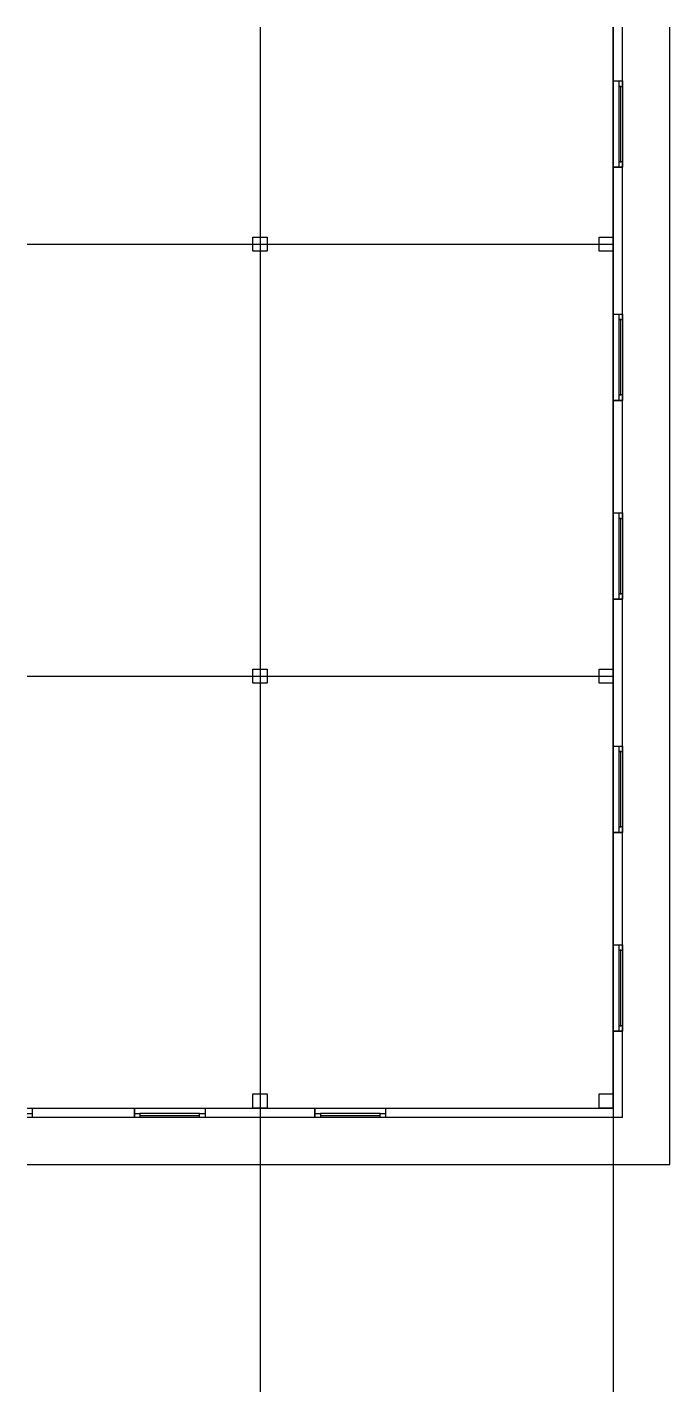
# Model space of a CAD drawing. Extents: x 0 to 967, y 0 to 2052.
import ezdxf

# ---------------------------------------------------------------- set-up
doc = ezdxf.new("R2010")
doc.units = 0

msp = doc.modelspace()

# ---------------------------------------------------------------- linework, layer by layer
for p, q in [((350.2, 2052), (350.2, 0)), ((881.7, 2052), (881.7, 0)), ((881.7, 1971.4), (881.7, 2052)), ((895.8, 1963.1), (895.8, 2052)), ((966.7, 341.5), (966.7, 2052)), ((881.7, 1971.4), (895.8, 1971.4)), ((881.7, 1971.4), (895.8, 1971.4)), ((881.7, 1841.5), (881.7, 1971.4)), ((881.7, 1971.4), (881.7, 1971.4)), ((889.9, 1971.4), (889.9, 1963.1)), ((895.8, 1971.4), (895.8, 1841.5)), ((889.9, 1963.1), (895.8, 1963.1)), ((889.9, 1963.1), (889.9, 1849.8)), ((892.9, 1963.1), (889.9, 1963.1)), ((889.9, 1963.1), (889.9, 1963.1)), ((892.9, 1849.8), (892.9, 1963.1)), ((895.8, 1963.1), (895.8, 1963.1)), ((889.9, 1849.8), (892.9, 1849.8)), ((895.8, 1849.8), (889.9, 1849.8)), ((889.9, 1849.8), (889.9, 1841.5)), ((895.8, 1612.4), (895.8, 1849.8)), ((881.7, 1841.5), (895.8, 1841.5)), ((881.7, 1620.6), (881.7, 1841.5)), ((895.8, 1841.5), (881.7, 1841.5)), ((895.8, 1841.5), (895.8, 1841.5)), ((0, 1725.7), (881.7, 1725.7)), ((339.5, 1736.4), (360.8, 1736.4)), ((339.5, 1715.1), (339.5, 1736.4)), ((339.5, 1736.4), (339.5, 1736.4)), ((360.8, 1736.4), (360.8, 1715.1)), ((860.4, 1736.4), (881.7, 1736.4)), ((860.4, 1715.1), (860.4, 1736.4)), ((860.4, 1736.4), (860.4, 1736.4)), ((881.7, 1736.4), (881.7, 1715.1)), ((360.8, 1715.1), (339.5, 1715.1)), ((881.7, 1715.1), (860.4, 1715.1)), ((881.7, 1620.6), (895.8, 1620.6)), ((881.7, 1620.6), (895.8, 1620.6)), ((881.7, 1490.7), (881.7, 1620.6)), ((881.7, 1620.6), (881.7, 1620.6)), ((889.9, 1620.6), (889.9, 1612.4)), ((889.9, 1612.4), (895.8, 1612.4)), ((889.9, 1612.4), (889.9, 1499)), ((892.9, 1612.4), (889.9, 1612.4)), ((889.9, 1612.4), (889.9, 1612.4)), ((892.9, 1499), (892.9, 1612.4)), ((895.8, 1620.6), (895.8, 1490.7)), ((895.8, 1612.4), (895.8, 1612.4)), ((889.9, 1499), (892.9, 1499)), ((895.8, 1499), (889.9, 1499)), ((889.9, 1499), (889.9, 1490.7)), ((895.8, 1313.5), (895.8, 1499)), ((881.7, 1490.7), (895.8, 1490.7)), ((881.7, 1321.8), (881.7, 1490.7)), ((895.8, 1490.7), (881.7, 1490.7)), ((895.8, 1490.7), (895.8, 1490.7)), ((881.7, 1321.8), (895.8, 1321.8)), ((881.7, 1321.8), (895.8, 1321.8)), ((881.7, 1191.9), (881.7, 1321.8)), ((881.7, 1321.8), (881.7, 1321.8)), ((889.9, 1321.8), (889.9, 1313.5)), ((889.9, 1313.5), (895.8, 1313.5)), ((889.9, 1313.5), (889.9, 1200.1)), ((892.9, 1313.5), (889.9, 1313.5)), ((889.9, 1313.5), (889.9, 1313.5)), ((892.9, 1200.1), (892.9, 1313.5)), ((895.8, 1321.8), (895.8, 1191.9)), ((895.8, 1313.5), (895.8, 1313.5)), ((881.7, 971), (881.7, 1191.9)), ((881.7, 1191.9), (895.8, 1191.9)), ((895.8, 1191.9), (881.7, 1191.9)), ((889.9, 1200.1), (892.9, 1200.1)), ((895.8, 1200.1), (889.9, 1200.1)), ((889.9, 1200.1), (889.9, 1191.9)), ((895.8, 962.7), (895.8, 1200.1)), ((895.8, 1191.9), (895.8, 1191.9)), ((0, 1076.1), (881.7, 1076.1)), ((339.5, 1086.8), (360.8, 1086.8)), ((339.5, 1065.5), (339.5, 1086.8)), ((339.5, 1086.8), (339.5, 1086.8)), ((360.8, 1086.8), (360.8, 1065.5)), ((860.4, 1086.8), (881.7, 1086.8)), ((860.4, 1065.5), (860.4, 1086.8)), ((860.4, 1086.8), (860.4, 1086.8)), ((881.7, 1086.8), (881.7, 1065.5)), ((360.8, 1065.5), (339.5, 1065.5)), ((881.7, 1065.5), (860.4, 1065.5)), ((881.7, 971), (895.8, 971)), ((881.7, 971), (895.8, 971)), ((881.7, 841.1), (881.7, 971)), ((881.7, 971), (881.7, 971)), ((889.9, 971), (889.9, 962.7)), ((895.8, 971), (895.8, 841.1)), ((889.9, 962.7), (895.8, 962.7)), ((889.9, 962.7), (889.9, 849.4)), ((892.9, 962.7), (889.9, 962.7)), ((889.9, 962.7), (889.9, 962.7)), ((892.9, 849.4), (892.9, 962.7)), ((895.8, 962.7), (895.8, 962.7)), ((889.9, 849.4), (892.9, 849.4)), ((895.8, 849.4), (889.9, 849.4)), ((889.9, 849.4), (889.9, 841.1)), ((895.8, 663.9), (895.8, 849.4)), ((881.7, 841.1), (895.8, 841.1)), ((881.7, 672.2), (881.7, 841.1)), ((895.8, 841.1), (881.7, 841.1)), ((895.8, 841.1), (895.8, 841.1)), ((881.7, 672.2), (895.8, 672.2)), ((881.7, 672.2), (895.8, 672.2)), ((881.7, 542.3), (881.7, 672.2)), ((881.7, 672.2), (881.7, 672.2)), ((889.9, 672.2), (889.9, 663.9)), ((889.9, 663.9), (895.8, 663.9)), ((889.9, 663.9), (889.9, 550.5)), ((892.9, 663.9), (889.9, 663.9)), ((889.9, 663.9), (889.9, 663.9)), ((892.9, 550.5), (892.9, 663.9)), ((895.8, 672.2), (895.8, 542.3)), ((895.8, 663.9), (895.8, 663.9)), ((881.7, 426.5), (881.7, 542.3)), ((881.7, 542.3), (895.8, 542.3)), ((895.8, 542.3), (881.7, 542.3)), ((889.9, 550.5), (892.9, 550.5)), ((895.8, 550.5), (889.9, 550.5)), ((889.9, 550.5), (889.9, 542.3)), ((895.8, 412.4), (895.8, 550.5)), ((895.8, 542.3), (895.8, 542.3)), ((339.5, 447.8), (360.8, 447.8)), ((339.5, 426.5), (339.5, 447.8)), ((339.5, 447.8), (339.5, 447.8)), ((360.8, 447.8), (360.8, 426.5)), ((860.4, 447.8), (881.7, 447.8)), ((860.4, 426.5), (860.4, 447.8)), ((860.4, 447.8), (860.4, 447.8)), ((881.7, 447.8), (881.7, 426.5)), ((0, 426.5), (881.7, 426.5)), ((0, 426.5), (7.6, 426.5)), ((0, 418.3), (7.6, 418.3)), ((7.6, 412.4), (0, 412.4)), ((169.4, 412.4), (0, 412.4)), ((7.6, 426.5), (7.6, 412.4)), ((7.6, 426.5), (161.2, 426.5)), ((7.6, 426.5), (7.6, 412.4)), ((7.6, 426.5), (7.6, 426.5)), ((7.6, 412.4), (7.6, 412.4)), ((161.2, 426.5), (161.2, 412.4)), ((161.2, 412.4), (161.2, 426.5)), ((161.2, 426.5), (267.5, 426.5)), ((161.2, 418.3), (169.4, 418.3)), ((267.5, 412.4), (161.2, 412.4)), ((169.4, 418.3), (169.4, 412.4)), ((259.2, 418.3), (169.4, 418.3)), ((169.4, 418.3), (169.4, 415.3)), ((169.4, 415.3), (259.2, 415.3)), ((169.4, 415.3), (169.4, 415.3)), ((169.4, 412.4), (169.4, 412.4)), ((259.2, 415.3), (259.2, 418.3)), ((259.2, 412.4), (259.2, 418.3)), ((259.2, 418.3), (267.5, 418.3)), ((441.1, 412.4), (259.2, 412.4)), ((267.5, 426.5), (267.5, 412.4)), ((267.5, 426.5), (432.8, 426.5)), ((267.5, 426.5), (267.5, 412.4)), ((267.5, 426.5), (267.5, 426.5)), ((267.5, 412.4), (267.5, 412.4)), ((360.8, 426.5), (339.5, 426.5)), ((432.8, 426.5), (432.8, 412.4)), ((432.8, 412.4), (432.8, 426.5)), ((432.8, 426.5), (539.1, 426.5)), ((432.8, 418.3), (441.1, 418.3)), ((539.1, 412.4), (432.8, 412.4)), ((441.1, 418.3), (441.1, 412.4)), ((530.9, 418.3), (441.1, 418.3)), ((441.1, 418.3), (441.1, 415.3)), ((441.1, 415.3), (530.9, 415.3)), ((441.1, 415.3), (441.1, 415.3)), ((441.1, 412.4), (441.1, 412.4)), ((530.9, 415.3), (530.9, 418.3)), ((530.9, 412.4), (530.9, 418.3)), ((530.9, 418.3), (539.1, 418.3)), ((895.8, 412.4), (530.9, 412.4)), ((539.1, 426.5), (539.1, 412.4)), ((539.1, 426.5), (881.7, 426.5)), ((539.1, 426.5), (539.1, 412.4)), ((539.1, 426.5), (539.1, 426.5)), ((539.1, 412.4), (539.1, 412.4)), ((881.7, 426.5), (860.4, 426.5)), ((0, 341.5), (966.7, 341.5))]:
    msp.add_line(p, q)

doc.saveas('drawing.dxf')
